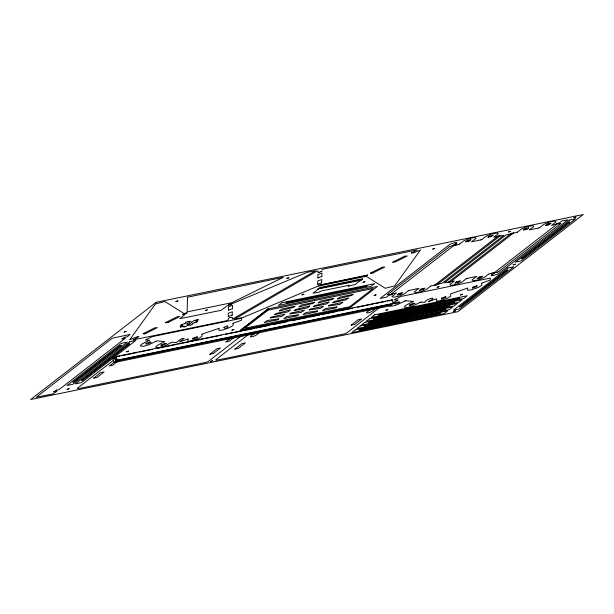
<?xml version="1.0" encoding="UTF-8"?>
<svg xmlns="http://www.w3.org/2000/svg" width="614" height="614" viewBox="0 0 614 614"><rect width="100%" height="100%" fill="white"/><g stroke="black" fill="none" stroke-linecap="round" stroke-linejoin="round"><path stroke-width="0.92" d="M318.09 272.301L318.037 270.966L316.402 271.449L234.594 319.065L242.085 317.691A2.164 0.476 -20.4 0 0 243.643 317.2L316.824 286.615A2.157 0.476 -20.4 0 1 318.374 286.116L365.491 276.43A2.157 0.476 -20.4 0 1 366.428 276.415L385.009 288.135A2.164 0.476 -20.4 0 0 385.953 288.119L394.695 285.863L420.46 249.959L414.181 252.646M228.324 316.448L228.239 313.263L232.368 311.789L232.153 315.105M228.515 309.97L228.431 306.785L232.56 305.311L232.345 308.627M317.753 284.213L317.668 281.035L321.797 279.554L321.582 282.877M317.945 277.735L317.86 274.558L321.989 273.077L321.774 276.4M218.983 328.344L218.922 330.439L222.437 330.094L229.529 327.615L233.097 325.481L233.021 323.378M467.676 288.181L467.607 290.276L471.13 289.931L478.222 287.452L481.79 285.318L481.691 283.215M187.5 297.237L187.132 311.904L231.816 302.71L282.985 277.451M321.951 269.884L323.478 269.062L417.098 249.929L412.293 252.484M133.054 339.857C146.8 333.049 132.125 338.452 129.738 339.742L155.48 303.938L164.222 301.681A2.164 0.476 -20.4 0 1 165.166 301.666L183.824 313.432M121.887 338.905L124.726 337.239M209.842 354.24L210.241 353.925M213.733 353.227L209.858 354.278M232.537 308.735L228.324 310.224M321.966 276.507L317.776 278.004M370.388 273.176L371.186 272.693M392.814 262.124L393.62 261.648M411.319 253.014L412.124 252.531M234.794 349.113L235.193 348.798M336.894 306.977L335.781 307.867L322.442 310.607L325.458 308.543L336.894 306.931M405.823 300.76L413.184 301.428M421.181 302.08L424.85 302.433C425.372 298.841 440.522 295.311 428.181 301.743L436.638 298.788L436.554 301.136L440.069 300.791L447.161 298.312L450.737 296.178L450.607 293.999L451.037 293.715L467.837 288.058M144.29 333.901L142.985 333.809L143.776 333.295M371.708 273.307L370.403 273.215M150.967 342.228C148.174 344.945 141.619 344.347 149.532 342.036M162.127 345.444L166.217 343.579M409.361 305.097L412.9 303.308L414.88 303.362M414.895 303.431L410.835 305.281M182.312 325.689L182.527 325.182M192.857 338.276L197.102 336.756M197.094 337.616L192.88 339.128M201.914 334.177L219.098 328.267M223.918 327.385C232.284 322.703 225.699 330.877 223.949 327.446M232.967 323.317L241.609 320.186L241.67 318.244L152.18 336.641L145.449 339.956L149.141 340.271M441.55 298.105L445.787 296.585M445.787 297.452L441.589 298.964M476.84 286.561L472.626 288.073M481.66 283.146L490.302 280.022L490.356 278.081L400.865 296.478L394.142 299.786L397.826 300.108M189.596 322.48L190.179 321.237M196.158 320.853L195.881 321.398L197.616 321.191L196.472 322.127M149.54 342.113L150.952 342.159M162.096 345.375L160.691 345.229L164.775 343.41M164.782 343.479L166.187 343.525M395.546 303.846C389.836 302.771 407.65 300.223 395.593 303.915M410.789 305.212L409.4 305.158M188.122 339.051L187.861 341.307L191.384 340.954L198.476 338.475L202.044 336.342L201.945 334.239M192.834 339.051L192.88 338.329M197.117 336.833L197.079 337.546M441.527 298.888L441.581 298.174M445.802 296.669L445.772 297.383M472.588 288.004L472.864 287.014L476.848 285.702M476.863 285.786L476.832 286.492M187.516 297.199L282.97 277.382M279.508 310.822L281.795 309.034L295.134 306.294L293.369 307.422L279.562 310.922M290.215 310.108L287.958 311.858L274.619 314.598L276.331 313.485L290.215 309.97M299.041 306.808L301.336 305.02L314.675 302.28L312.963 303.393L299.079 306.9M309.778 306.064L307.499 307.837L294.16 310.584L295.871 309.471L309.748 305.956M318.229 302.863L320.523 301.075L333.862 298.335L332.151 299.448L318.267 302.955M328.966 302.119L326.686 303.892L313.347 306.639L315.059 305.526L328.935 302.011M337.593 298.88L339.887 297.092L353.227 294.352L351.515 295.464L337.646 298.98M348.33 298.135L346.043 299.916L332.704 302.656L334.415 301.543L348.299 298.028M318.037 272.401L319.027 272.37M390.005 294.428L396.613 292.886L392.039 296.424L393.421 297.26L398.977 296.117L404.273 293.914L408.341 290.76M398.709 293.699L399.998 293.216M400.927 294.068L399.683 294.536M408.348 290.66L418.848 288.311L414.273 291.857L415.647 292.686L421.212 291.543L426.5 289.34L430.575 286.185M449.517 246.521L451.597 245.899A1.942 0.43 -20.4 0 0 454.099 244.863L456.916 244.088L453.439 245.792L391.747 293.592C393.958 293.661 390.243 295.779 389.575 294.858A1.942 0.43 -20.4 0 0 388.923 294.467L387.311 294.758L449.509 246.613M459.74 244.065L458.528 244.51M420.943 289.125L422.232 288.649M467.193 240.634L468.482 240.158M423.169 289.486L419.331 290.445L420.935 289.225M469.403 241.003L468.16 241.479M430.583 286.086L442.226 283.169L503.833 235.331L493.733 237.219L498.322 233.696L496.949 232.859L491.384 234.003L486.096 236.206L482.021 239.36M481.975 239.498L480.739 239.944M489.427 236.068L493.265 235.101L491.661 236.321M491.637 236.436L487.808 237.38L489.412 236.167M456.486 281.818L460.323 280.859L458.719 282.079M458.696 282.187L457.438 282.663M466.126 278.779L467.407 278.303M517.541 232.169L505.913 235.07L444.298 282.877L454.383 281.005L449.816 284.551L451.19 285.38L456.747 284.236L462.043 282.033L466.11 278.879M478.713 277.252L480.002 276.776M524.962 228.761L526.252 228.285M480.908 277.643L479.688 278.088M527.18 229.129L525.937 229.598M488.353 274.212C505.859 268.295 479.91 279.877 498.161 273.982L567.95 219.804L562.025 220.933L558.134 223.711M498.606 271.741L497.34 272.209M539.775 227.594L538.532 228.063M547.197 224.187L548.486 223.711M549.407 224.555L548.133 225.023M558.126 223.811L551.541 225.369L556.092 221.815L554.718 220.986L549.162 222.13L543.866 224.333L539.79 227.487M349.151 285.403L348.123 286.201L355.022 284.581L362.628 278.756L320.385 287.444L313.025 293.246L319.219 292.141L321.015 291.028L349.113 285.272M317.645 284.29L321.69 282.87M228.208 316.517L232.292 315.105M210.402 353.856L216.78 348.821L220.403 348L213.703 353.18M230.91 337.961L225.576 342.075L229.199 341.254L234.21 337.278M240.849 336.226L208.814 361.07A2.74 0.606 -20.4 0 1 205.283 362.536L78.554 388.585A2.74 0.606 -20.4 0 1 77.64 388.033L113.437 360.295M351.668 324.814L358.046 319.779L361.677 318.973L354.785 324.376L351.139 325.243L351.507 324.883M372.168 308.919C358.76 315.665 373.588 312.833 374.793 308.765M115.931 356.596L112.846 358.983L114.166 362.536L390.427 305.741L393.513 303.354L392.192 299.801L115.931 356.596L117.251 360.149L114.166 362.536M119.707 356.105L115.954 356.88L113.966 358.422L116.476 361.055L390.75 304.651L391.571 304.045L117.274 360.433L116.476 361.055L115.156 357.501M94.095 377.763L100.481 372.729L104.111 371.923L97.204 377.334L93.558 378.193L93.934 377.833M114.641 361.861L109.3 365.982L112.915 365.161L117.942 361.178M180.723 325.366L181.897 324.461M268.164 308.972L240.742 330.217L349.688 307.821M248.908 334.146L216.059 359.581A2.74 0.606 -20.4 0 0 216.98 360.134L343.71 334.077A2.74 0.606 -20.4 0 0 347.24 332.611L379.306 307.76M235.362 348.729L241.747 343.686L245.377 342.881L238.432 348.315L234.847 349.166M255.217 333.348C243.06 339.626 257.842 336.349 258.517 332.673M389.997 294.528L386.106 297.306L380.196 298.465L449.978 244.257C467.346 238.055 443.907 249.391 458.443 244.495M459.786 243.935L463.862 240.78L469.15 238.577L474.714 237.434L476.088 238.263L471.537 241.816L480.67 239.921M398.701 293.799L397.089 294.981L399.599 294.52M467.185 240.734L465.573 241.954L468.075 241.456M390.957 300.76L392.192 299.801M400.942 293.96L402.546 292.74L400.052 293.239M469.426 240.895L471.03 239.675L468.528 240.174M423.176 289.386L424.781 288.166L422.286 288.664M517.556 232.054L521.631 228.899L526.927 226.696L532.484 225.553L533.858 226.389L529.291 229.928L538.447 228.047M456.471 281.918L454.905 283.161L457.369 282.64M524.955 228.861L523.343 230.043L525.853 229.582M527.196 229.022L528.8 227.802L526.298 228.301M478.705 277.351L477.101 278.572L479.603 278.073M547.189 224.287L545.585 225.507L548.079 225.008M480.946 277.513L482.558 276.292L480.056 276.791M549.43 224.448L551.034 223.227L548.532 223.726M488.345 274.312L484.277 277.467L478.981 279.669L473.425 280.813L472.043 279.976L476.617 276.438L467.461 278.319M498.622 271.626L560.82 223.481L559.208 223.78A1.942 0.43 -20.4 0 1 558.556 223.389C557.819 222.452 554.304 224.578 556.384 224.655L494.731 272.416L491.215 274.151L494.04 273.383A1.942 0.43 -20.4 0 1 496.534 272.34L497.279 272.186M145.741 333.486L144.328 333.939M168.167 322.442L165.412 322.764L166.194 322.243M373.158 272.892L371.746 273.337M395.616 261.825L392.853 262.178M414.128 252.707L411.326 253.037M155.841 341.269L157.03 340.847L164.491 341.591M171.199 342.589L172.35 342.167L176.164 342.597L181.483 338.759L184.185 338.306L179.488 341.914L188.099 338.966M404.534 301.106L405.816 300.707M419.892 302.426L421.166 302.027M185.704 326.61L187.255 325.627M184.3 323.778L185.758 322.987M194.699 320.308L191.407 322.189M192.604 323.57L194.009 322.826M143.945 333.241L155.004 327.73L157.361 327.653L145.833 333.402M166.363 322.197L177.431 316.686L179.779 316.601L168.251 322.358M155.772 341.338L148.504 344.914L143.668 346.288L140.169 345.989L141.504 344.316L149.309 340.225M171.129 342.658L163.861 346.242L159.026 347.608L155.526 347.309L156.854 345.636L164.659 341.553M371.355 272.647L382.422 267.136L384.771 267.052L373.243 272.808M393.789 261.595L404.849 256.092L407.205 256.007L395.677 261.764M392.615 302.955L397.995 300.062M404.465 301.175L397.197 304.751L392.361 306.125L388.862 305.818M419.815 302.495L412.547 306.071L407.711 307.445L404.212 307.138L405.547 305.473L413.406 301.374M182.212 325.758L180.125 326.74L180.639 327.147M196.257 320.784L198.245 319.848M319.057 272.363L320.953 271.703M190.363 325.151L192.596 324.215L192.527 323.639M185.766 322.373L187.999 321.444M195.452 320.255L197.601 319.464M180.762 327.124L183.11 326.257M122.677 338.828L121.917 338.951M189.204 321.544L190.087 321.237M54.393 391.74L53.602 391.801L56.442 390.151M187.416 325.55L189.081 325.029M321.045 271.68L322.005 271.05M182.043 324.392L184.131 323.847M194.177 322.757L196.327 322.197M124.78 337.263L127.244 336.748L130.168 334.377L112.27 338.23L36.31 397.227L52.827 393.958L57.002 391.172L54.562 391.671M56.496 390.174L58.959 389.66L125.294 338.26L122.846 338.759M185.551 326.671L183.563 327.078L184.315 326.226L183.264 326.226M121.587 355.721L137.559 352.436M139.439 352.052L152.587 349.351M157.284 348.384L176.072 344.523M177.953 344.132L203.318 338.92M205.191 338.537L221.163 335.252M225.86 334.285L241.832 331.007M243.704 330.616L254.042 328.49M255.923 328.106L269.07 325.405M273.767 324.438L286.922 321.736M291.619 320.769L307.583 317.484M309.464 317.1L319.802 314.974M321.675 314.591L337.646 311.306M339.527 310.922L352.674 308.22M357.371 307.253L373.343 303.968M375.223 303.585L385.554 301.459M387.434 301.075L389.314 300.683M117.251 360.149L393.513 303.354M180.754 325.397L182.473 325.159M194.838 320.262L195.298 320.293M188.145 321.406L189.058 321.575M189.227 325.006L190.225 325.182M133.069 339.887L226.696 320.738C229.413 320.232 227.057 317.108 231.11 317.446C233.45 315.918 231.056 320.393 233.781 318.351L315.581 270.736L308.09 272.109A2.164 0.476 -20.4 0 0 306.532 272.601L232.767 303.446L229.367 304.183L228.385 304.943L231.363 304.483L227.41 305.703L221.002 310.323L179.802 318.72L185.159 314.383L182.596 314.637L187.124 312.864L183.847 313.501M197.731 319.441L198.307 319.794M115.954 356.88L117.274 360.433M185.681 322.434L185.835 322.926M191.461 322.204A2.717 0.599 -20.4 0 1 190.01 323.601A2.717 0.599 -20.4 0 1 186.679 324.284A2.717 0.599 -20.4 0 1 189.089 322.688M318.812 285.318L366.259 275.717L367.709 274.988L318.827 285.295M270.421 317.883L281.857 316.317L284.873 314.245L271.534 316.985L270.444 317.845M278.81 318.904L277.697 319.81L264.358 322.55L267.374 320.477L278.81 318.919M289.954 313.861L301.397 312.303L304.414 310.231L291.074 312.971L289.954 313.861M298.35 314.882L297.23 315.796L283.891 318.536L286.907 316.463L298.343 314.859M309.149 309.916L320.585 308.358L323.601 306.286L310.262 309.026L309.157 309.901M317.538 310.937L316.417 311.851L303.078 314.591L306.094 312.518L317.538 310.953M328.505 305.941L339.941 304.375L342.965 302.303L329.618 305.051L328.528 305.902M67.103 389.391L69.121 388.677L67.103 389.391M124.151 332.036L126.177 331.337L124.158 332.013M126.53 351.853L128.556 351.154L126.53 351.853M175.911 301.589L177.93 300.891L175.911 301.589M205.414 310.561L207.44 309.863L205.444 310.515M210.541 361.508L212.567 360.809L210.571 361.462M231.908 330.186L233.926 329.472L231.908 330.186M286.861 278.426L288.879 277.735L286.884 278.388M302.011 294.889L304.037 294.19L302.019 294.866M363.058 282.34L365.077 281.642L363.066 282.317M374.141 295.488L376.159 294.789L374.164 295.441M385.937 310.293L387.964 309.602L385.945 310.277M432.74 249.077L434.766 248.386L432.755 249.061M437.114 287.314L439.133 286.608L437.122 287.298M453.477 311.544L455.504 310.853L453.485 311.528M460.462 294.973L462.48 294.267L460.462 294.973M508.522 231.985L510.549 231.294L508.546 231.938M513.22 264.857L515.238 264.166L513.22 264.857M573.898 217.84L575.917 217.126L573.898 217.84M156.14 302.311L30.7 399.507L457.86 311.689L583.3 214.493L156.14 302.311M121.326 343.364L66.972 385.485L72.928 384.257L127.282 342.144L121.326 343.364M120.206 345.605L72.912 382.253L74.048 382.015L121.342 345.367L120.206 345.605M129.792 341.745L75.43 383.857L81.386 382.637L135.74 340.517L129.792 341.745M128.664 343.986L81.37 380.626L82.506 380.396L129.807 343.748L128.664 343.986M267.873 308.965L240.112 330.47L349.711 307.944L377.472 286.431L267.873 308.965M268.149 310.093L244.648 328.298L349.704 306.708L373.205 288.496L268.149 310.093M282.01 302.671L278.51 305.381L371.063 286.354L374.563 283.645L282.01 302.671M286.608 302.533L285.94 303.055L367.141 285.978L286.608 302.533M318.666 288.357L317.684 289.117L361.408 280.122L362.39 279.362L318.666 288.357M355.168 329.895L351.676 332.604L444.229 313.577L447.721 310.868L355.168 329.895M360.311 325.911L356.818 328.62L449.371 309.594L452.863 306.885L360.311 325.911M364.839 322.404L361.339 325.113L453.892 306.087L457.392 303.377L364.839 322.404M369.567 318.743L366.067 321.452L458.62 302.426L462.119 299.716L369.567 318.743M374.709 314.759L371.209 317.469L463.762 298.442L467.262 295.733L374.709 314.759M359.766 329.756L359.098 330.271L440.299 313.201L359.766 329.756M364.908 325.773L364.24 326.287L445.442 309.218L364.908 325.773M369.436 322.266L368.761 322.78L449.962 305.711L369.436 322.266M374.164 318.605L373.496 319.119L454.69 302.05L374.164 318.605M379.306 314.614L378.631 315.135L459.832 298.059L379.306 314.614M498 236.083L434.344 285.41L436.761 284.911L500.425 235.584L498 236.083M511.37 233.335L447.706 282.663L450.131 282.164L513.788 232.836L511.37 233.335M569.7 219.996L515.346 262.109L521.294 260.889L575.648 218.768L569.7 219.996M507.855 268.019L453.493 310.131L459.449 308.911L513.803 266.791L507.855 268.019M506.727 270.252L459.433 306.9L460.569 306.67L507.87 270.022L506.727 270.252M568.579 222.237L521.278 258.878L522.414 258.647L569.715 221.999L568.579 222.237"/></g></svg>
